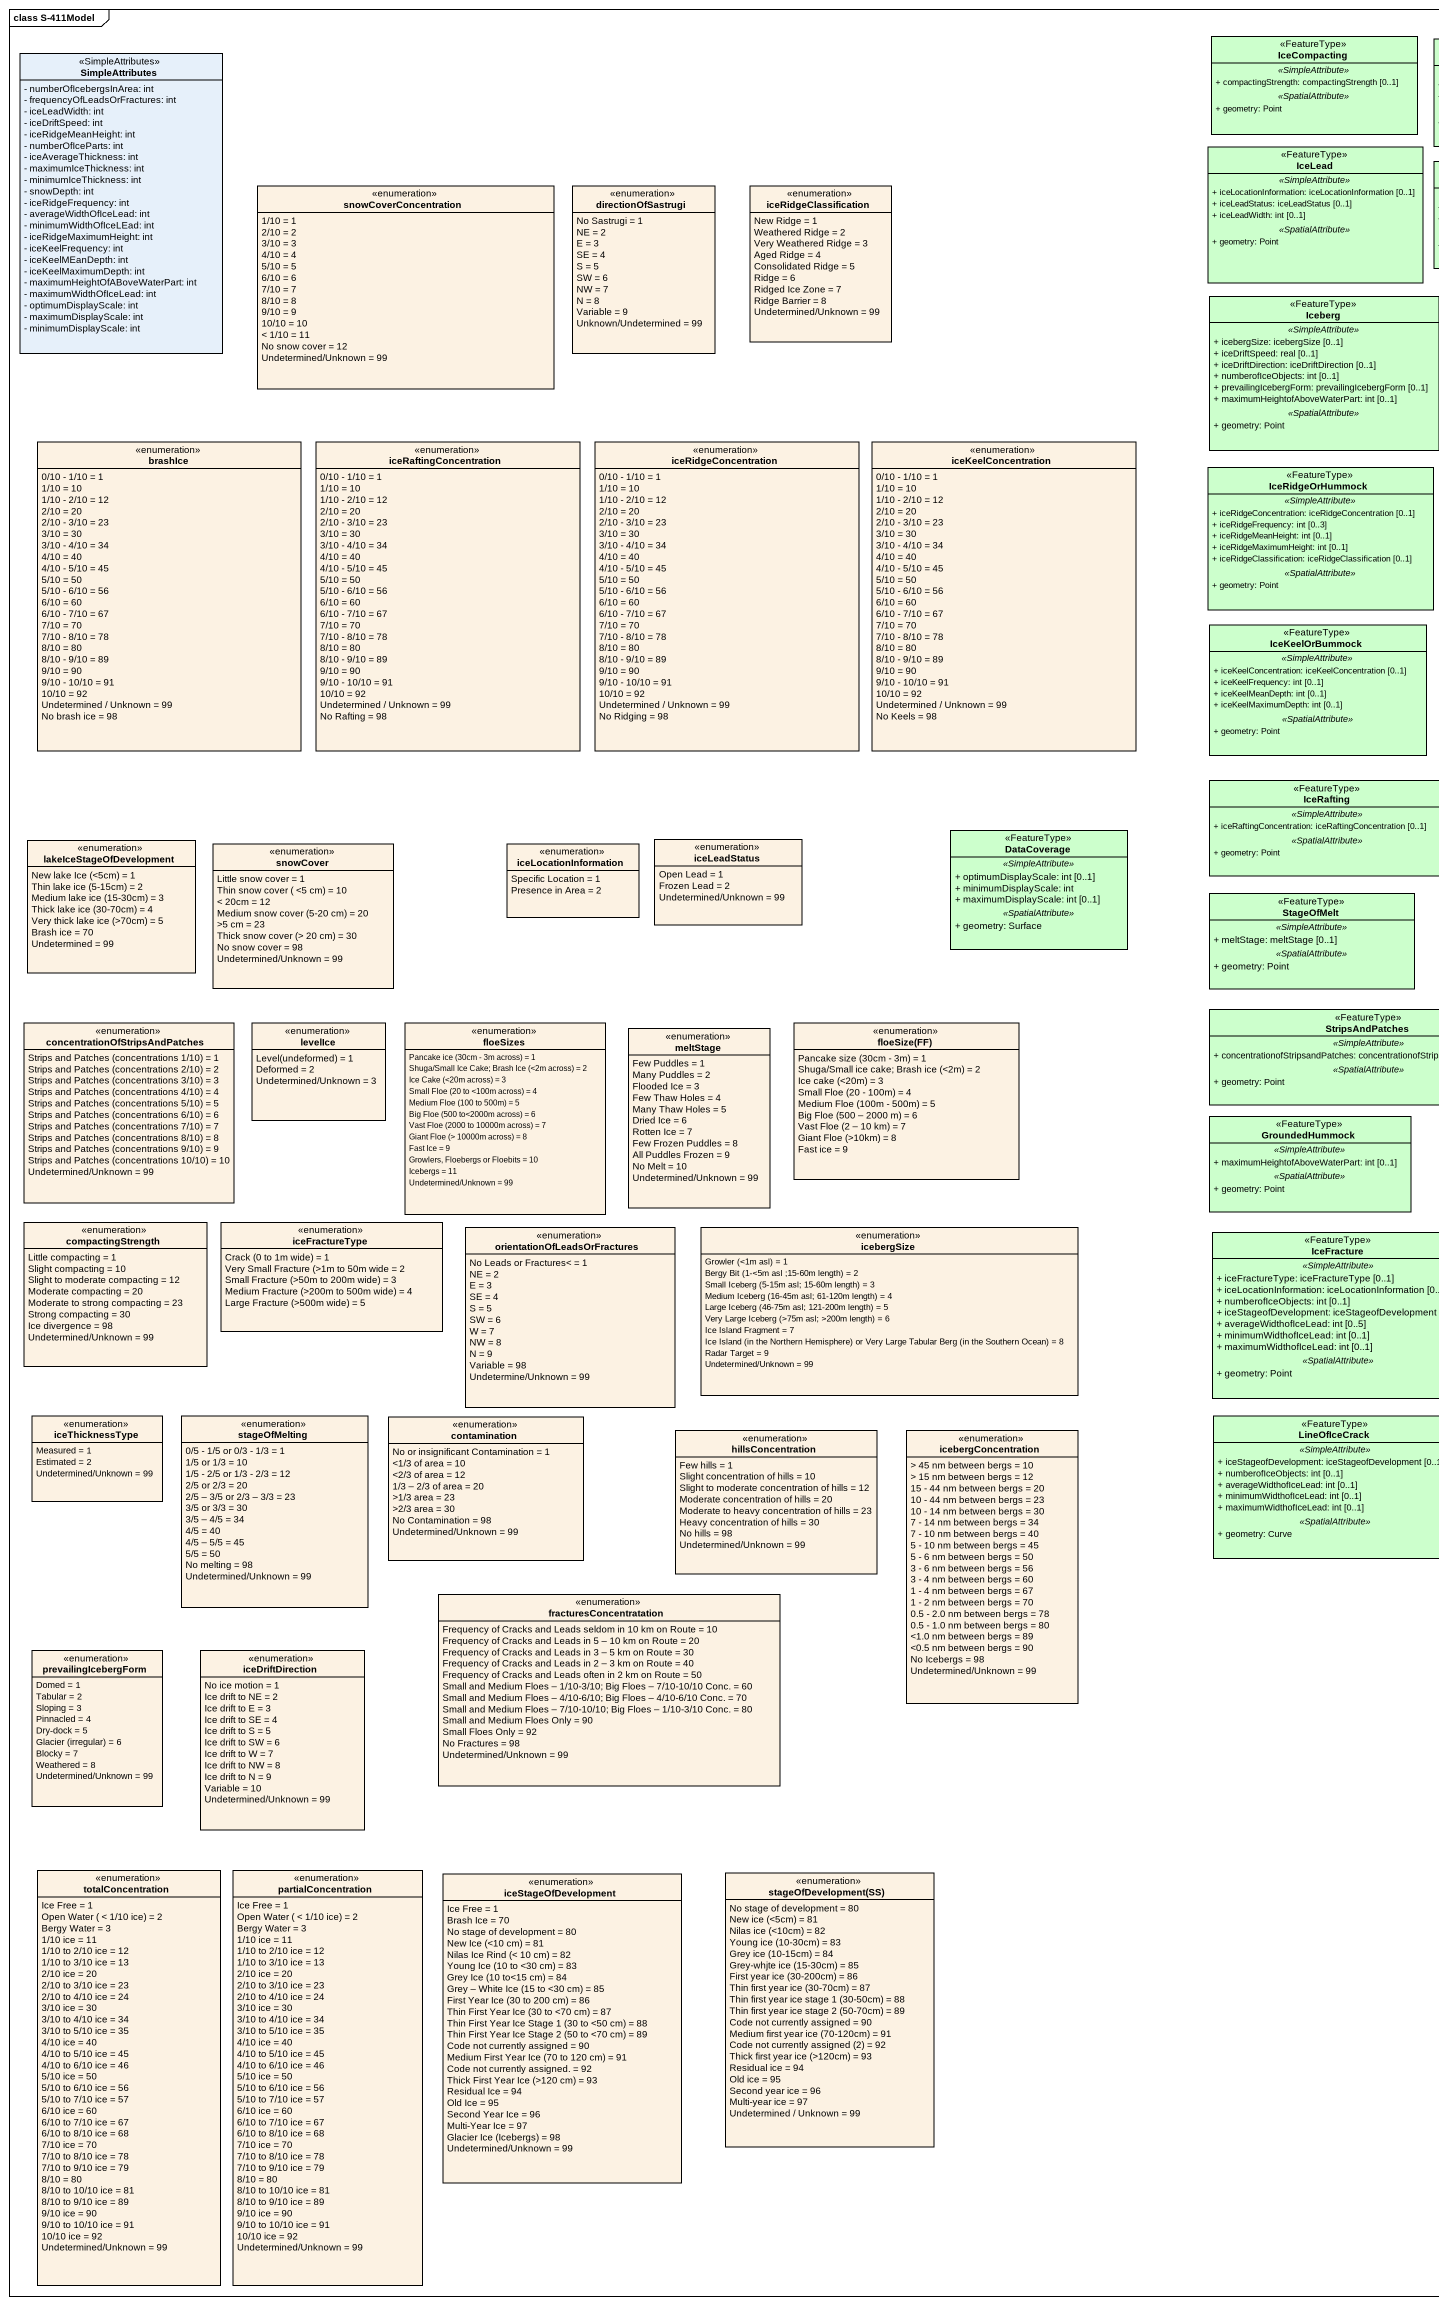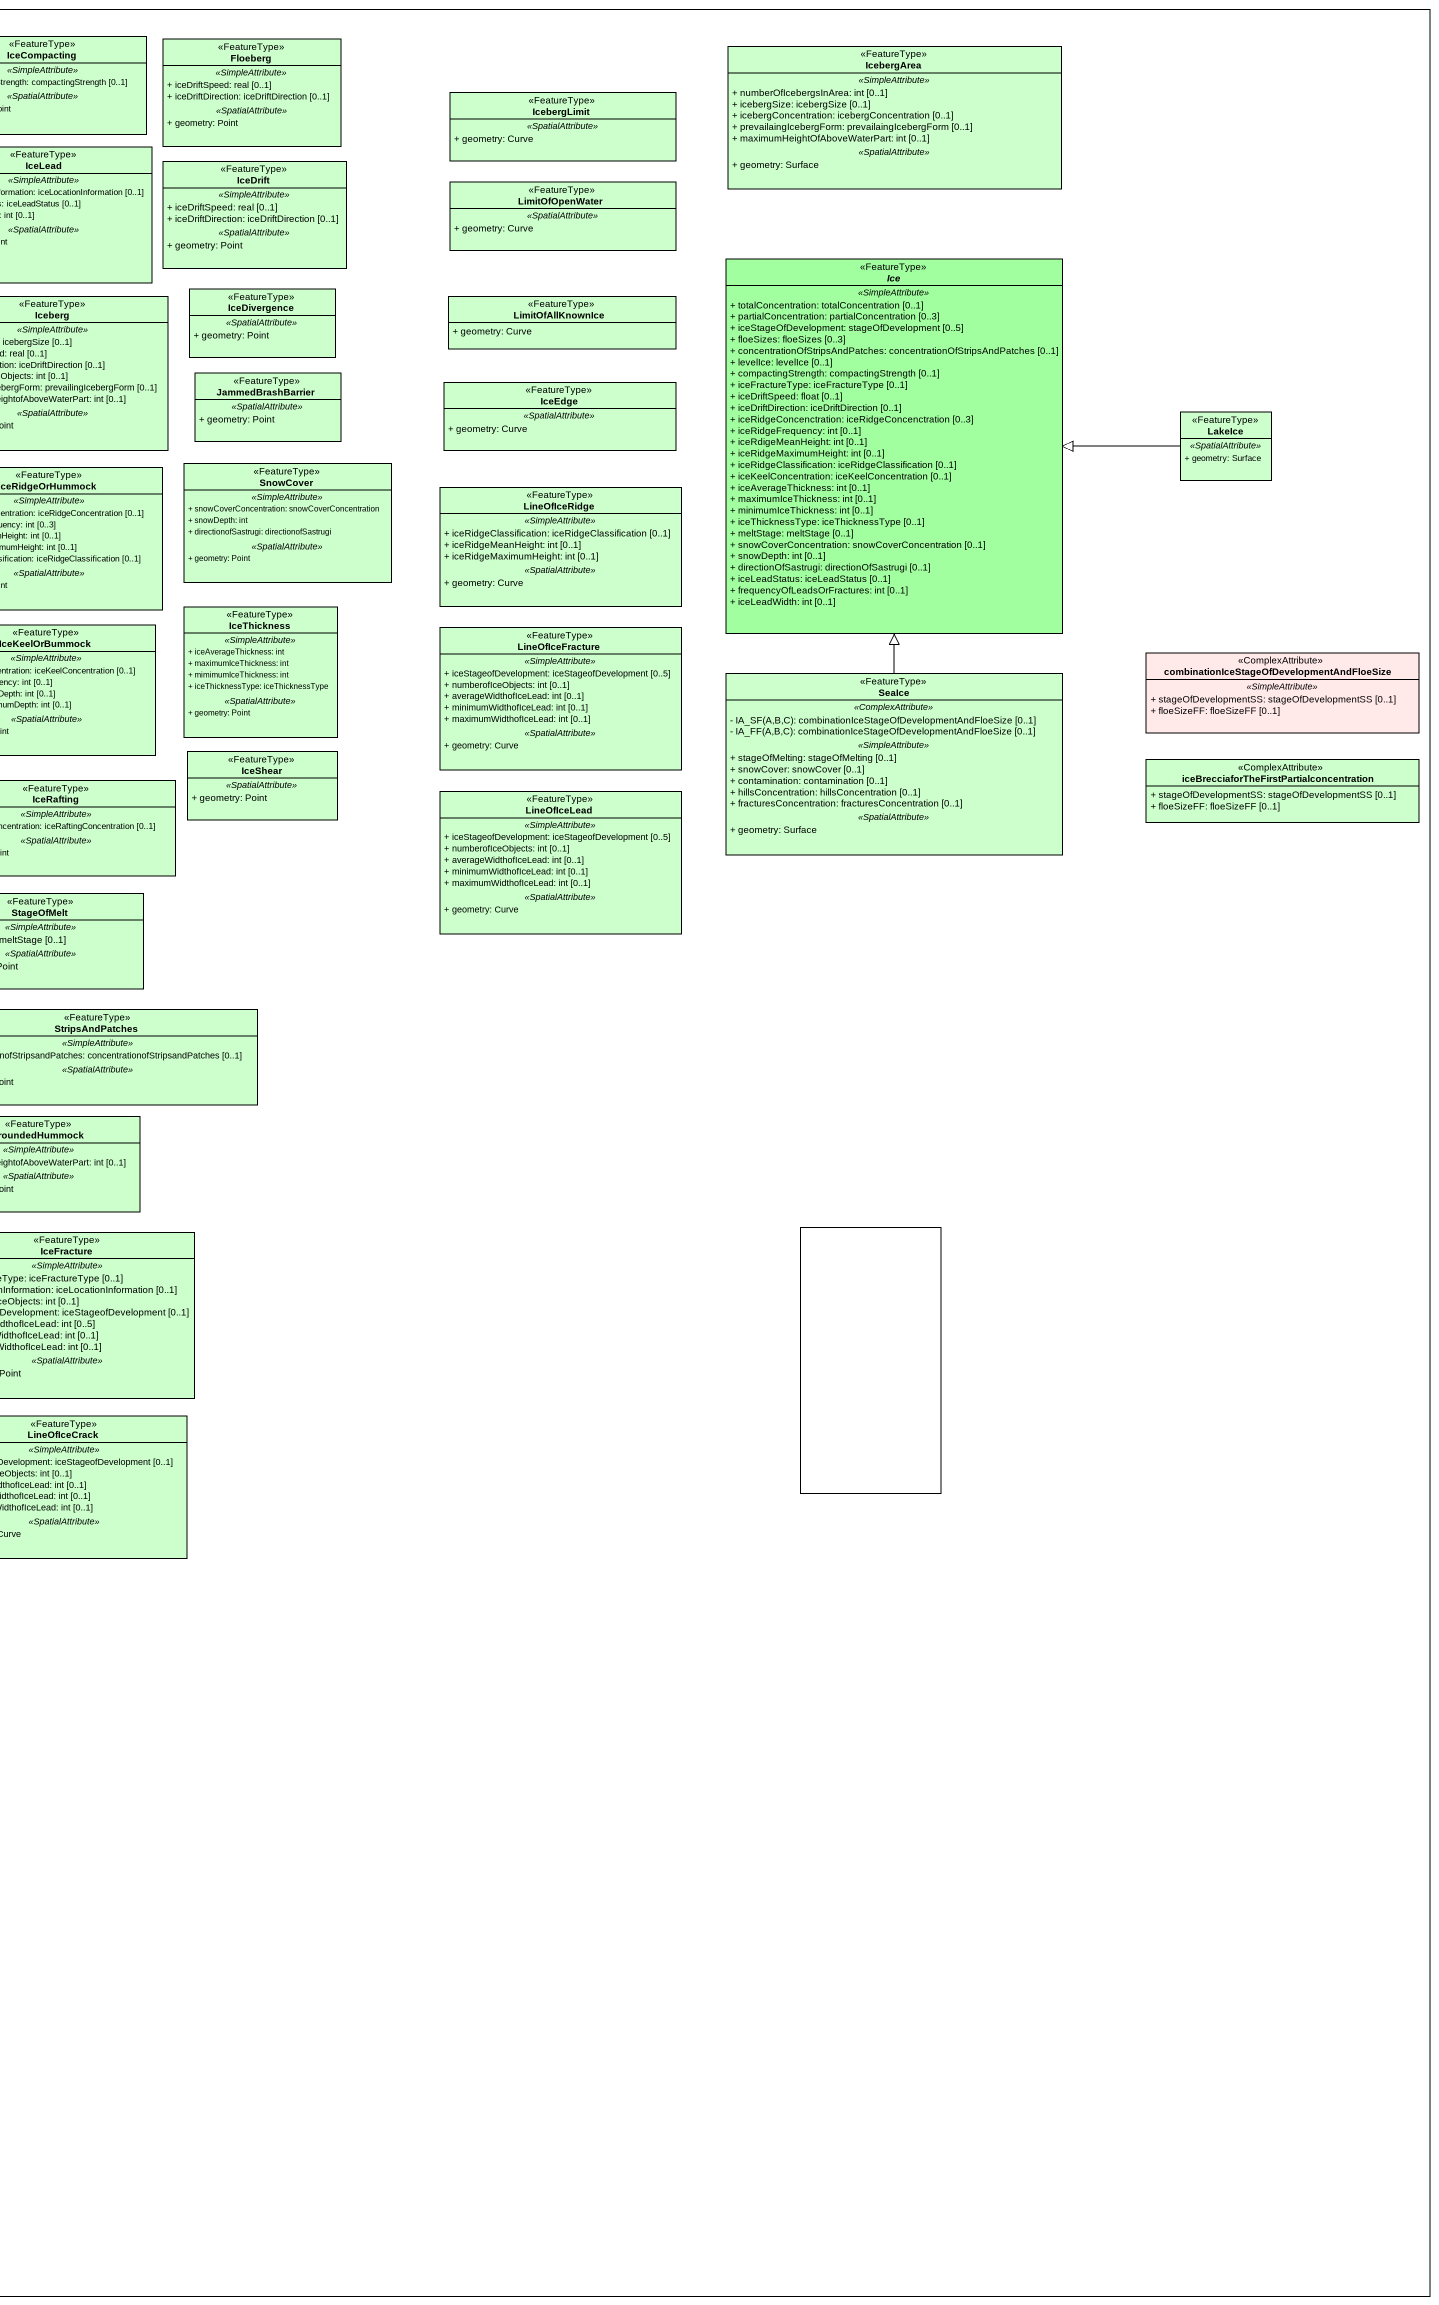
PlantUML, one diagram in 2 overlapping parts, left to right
@startuml
mainframe class S-411Model
allowmixing
hide circle
hide empty members
skinparam classAttributeIconSize 0
class IceCompacting <<FeatureType>> #CCFFCC {
  .. <<SimpleAttribute>> ..
  + compactingStrength: compactingStrength [0..1]
  .. <<SpatialAttribute>> ..
  + geometry: Point
}
class Floeberg <<FeatureType>> #CCFFCC {
  .. <<SimpleAttribute>> ..
  + iceDriftSpeed: real [0..1]
  + iceDriftDirection: iceDriftDirection [0..1]
  .. <<SpatialAttribute>> ..
  + geometry: Point
}
class SimpleAttributes <<SimpleAttributes>> {
  - numberOfIcebergsInArea: int
  - frequencyOfLeadsOrFractures: int
  - iceLeadWidth: int
  - iceDriftSpeed: int
  - iceRidgeMeanHeight: int
  - numberOfIceParts: int
  - iceAverageThickness: int
  - maximumIceThickness: int
  - minimumIceThickness: int
  - snowDepth: int
  - iceRidgeFrequency: int
  - averageWidthOfIceLead: int
  - minimumWidthOfIceLEad: int
  - iceRidgeMaximumHeight: int
  - iceKeelFrequency: int
  - iceKeelMEanDepth: int
  - iceKeelMaximumDepth: int
  - maximumHeightOfABoveWaterPart: int
  - maximumWidthOfIceLead: int
  - optimumDisplayScale: int
  - maximumDisplayScale: int
  - minimumDisplayScale: int
}
class IcebergArea <<FeatureType>> #CCFFCC {
  .. <<SimpleAttribute>> ..
  + numberOfIcebergsInArea: int [0..1]
  + icebergSize: icebergSize [0..1]
  + icebergConcentration: icebergConcentration [0..1]
  + prevailaingIcebergForm: prevailaingIcebergForm [0..1]
  + maximumHeightOfAboveWaterPart: int [0..1]
  .. <<SpatialAttribute>> ..
  + geometry: Surface
}
class IcebergLimit <<FeatureType>> #CCFFCC {
  .. <<SpatialAttribute>> ..
  + geometry: Curve
}
class IceLead <<FeatureType>> #CCFFCC {
  .. <<SimpleAttribute>> ..
  + iceLocationInformation: iceLocationInformation [0..1]
  + iceLeadStatus: iceLeadStatus [0..1]
  + iceLeadWidth: int [0..1]
  .. <<SpatialAttribute>> ..
  + geometry: Point
}
class IceDrift <<FeatureType>> #CCFFCC {
  .. <<SimpleAttribute>> ..
  + iceDriftSpeed: real [0..1]
  + iceDriftDirection: iceDriftDirection [0..1]
  .. <<SpatialAttribute>> ..
  + geometry: Point
}
enum snowCoverConcentration #FCF2E3 {
  1/10 = 1
  2/10 = 2
  3/10 = 3
  4/10 = 4
  5/10 = 5
  6/10 = 6
  7/10 = 7
  8/10 = 8
  9/10 = 9
  10/10 = 10
  < 1/10 = 11
  No snow cover = 12
  Undetermined/Unknown = 99
}
enum directionOfSastrugi #FCF2E3 {
  No Sastrugi = 1
  NE = 2
  E = 3
  SE = 4
  S = 5
  SW = 6
  NW = 7
  N = 8
  Variable = 9
  Unknown/Undetermined = 99
}
enum iceRidgeClassification #FCF2E3 {
  New Ridge = 1
  Weathered Ridge = 2
  Very Weathered Ridge = 3
  Aged Ridge = 4
  Consolidated Ridge = 5
  Ridge = 6
  Ridged Ice Zone = 7
  Ridge Barrier = 8
  Undetermined/Unknown = 99
}
class LimitOfOpenWater <<FeatureType>> #CCFFCC {
  .. <<SpatialAttribute>> ..
  + geometry: Curve
}
class IceDivergence <<FeatureType>> #CCFFCC {
  .. <<SpatialAttribute>> ..
  + geometry: Point
}
abstract class Ice <<FeatureType>> #A1FFA0 {
  .. <<SimpleAttribute>> ..
  + totalConcentration: totalConcentration [0..1]
  + partialConcentration: partialConcentration [0..3]
  + iceStageOfDevelopment: stageOfDevelopment [0..5]
  + floeSizes: floeSizes [0..3]
  + concentrationOfStripsAndPatches: concentrationOfStripsAndPatches [0..1]
  + levelIce: levelIce [0..1]
  + compactingStrength: compactingStrength [0..1]
  + iceFractureType: iceFractureType [0..1]
  + iceDriftSpeed: float [0..1]
  + iceDriftDirection: iceDriftDirection [0..1]
  + iceRidgeConcenctration: iceRidgeConcenctration [0..3]
  + iceRidgeFrequency: int [0..1]
  + iceRdigeMeanHeight: int [0..1]
  + iceRidgeMaximumHeight: int [0..1]
  + iceRidgeClassification: iceRidgeClassification [0..1]
  + iceKeelConcentration: iceKeelConcentration [0..1]
  + iceAverageThickness: int [0..1]
  + maximumIceThickness: int [0..1]
  + minimumIceThickness: int [0..1]
  + iceThicknessType: iceThicknessType [0..1]
  + meltStage: meltStage [0..1]
  + snowCoverConcentration: snowCoverConcentration [0..1]
  + snowDepth: int [0..1]
  + directionOfSastrugi: directionOfSastrugi [0..1]
  + iceLeadStatus: iceLeadStatus [0..1]
  + frequencyOfLeadsOrFractures: int [0..1]
  + iceLeadWidth: int [0..1]
}
class Iceberg <<FeatureType>> #CCFFCC {
  .. <<SimpleAttribute>> ..
  + icebergSize: icebergSize [0..1]
  + iceDriftSpeed: real [0..1]
  + iceDriftDirection: iceDriftDirection [0..1]
  + numberofIceObjects: int [0..1]
  + prevailingIcebergForm: prevailingIcebergForm [0..1]
  + maximumHeightofAboveWaterPart: int [0..1]
  .. <<SpatialAttribute>> ..
  + geometry: Point
}
class LimitOfAllKnownIce <<FeatureType>> #CCFFCC {
  + geometry: Curve
}
class JammedBrashBarrier <<FeatureType>> #CCFFCC {
  .. <<SpatialAttribute>> ..
  + geometry: Point
}
class IceEdge <<FeatureType>> #CCFFCC {
  .. <<SpatialAttribute>> ..
  + geometry: Curve
}
enum brashIce #FCF2E3 {
  0/10 - 1/10 = 1
  1/10 = 10
  1/10 - 2/10 = 12
  2/10 = 20
  2/10 - 3/10 = 23
  3/10 = 30
  3/10 - 4/10 = 34
  4/10 = 40
  4/10 - 5/10 = 45
  5/10 = 50
  5/10 - 6/10 = 56
  6/10 = 60
  6/10 - 7/10 = 67
  7/10 = 70
  7/10 - 8/10 = 78
  8/10 = 80
  8/10 - 9/10 = 89
  9/10 = 90
  9/10 - 10/10 = 91
  10/10 = 92
  Undetermined / Unknown = 99
  No brash ice = 98
}
enum iceRaftingConcentration #FCF2E3 {
  0/10 - 1/10 = 1
  1/10 = 10
  1/10 - 2/10 = 12
  2/10 = 20
  2/10 - 3/10 = 23
  3/10 = 30
  3/10 - 4/10 = 34
  4/10 = 40
  4/10 - 5/10 = 45
  5/10 = 50
  5/10 - 6/10 = 56
  6/10 = 60
  6/10 - 7/10 = 67
  7/10 = 70
  7/10 - 8/10 = 78
  8/10 = 80
  8/10 - 9/10 = 89
  9/10 = 90
  9/10 - 10/10 = 91
  10/10 = 92
  Undetermined / Unknown = 99
  No Rafting = 98
}
enum iceRidgeConcentration #FCF2E3 {
  0/10 - 1/10 = 1
  1/10 = 10
  1/10 - 2/10 = 12
  2/10 = 20
  2/10 - 3/10 = 23
  3/10 = 30
  3/10 - 4/10 = 34
  4/10 = 40
  4/10 - 5/10 = 45
  5/10 = 50
  5/10 - 6/10 = 56
  6/10 = 60
  6/10 - 7/10 = 67
  7/10 = 70
  7/10 - 8/10 = 78
  8/10 = 80
  8/10 - 9/10 = 89
  9/10 = 90
  9/10 - 10/10 = 91
  10/10 = 92
  Undetermined / Unknown = 99
  No Ridging = 98
}
enum iceKeelConcentration #FCF2E3 {
  0/10 - 1/10 = 1
  1/10 = 10
  1/10 - 2/10 = 12
  2/10 = 20
  2/10 - 3/10 = 23
  3/10 = 30
  3/10 - 4/10 = 34
  4/10 = 40
  4/10 - 5/10 = 45
  5/10 = 50
  5/10 - 6/10 = 56
  6/10 = 60
  6/10 - 7/10 = 67
  7/10 = 70
  7/10 - 8/10 = 78
  8/10 = 80
  8/10 - 9/10 = 89
  9/10 = 90
  9/10 - 10/10 = 91
  10/10 = 92
  Undetermined / Unknown = 99
  No Keels = 98
}
class LakeIce <<FeatureType>> #CCFFCC {
  .. <<SpatialAttribute>> ..
  + geometry: Surface
}
class IceRidgeOrHummock <<FeatureType>> #CCFFCC {
  .. <<SimpleAttribute>> ..
  + iceRidgeConcentration: iceRidgeConcentration [0..1]
  + iceRidgeFrequency: int [0..3]
  + iceRidgeMeanHeight: int [0..1]
  + iceRidgeMaximumHeight: int [0..1]
  + iceRidgeClassification: iceRidgeClassification [0..1]
  .. <<SpatialAttribute>> ..
  + geometry: Point
}
class SnowCover <<FeatureType>> #CCFFCC {
  .. <<SimpleAttribute>> ..
  + snowCoverConcentration: snowCoverConcentration
  + snowDepth: int
  + directionofSastrugi: directionofSastrugi
  .. <<SpatialAttribute>> ..
  + geometry: Point
}
class LineOfIceRidge <<FeatureType>> #CCFFCC {
  .. <<SimpleAttribute>> ..
  + iceRidgeClassification: iceRidgeClassification [0..1]
  + iceRidgeMeanHeight: int [0..1]
  + iceRidgeMaximumHeight: int [0..1]
  .. <<SpatialAttribute>> ..
  + geometry: Curve
}
class IceThickness <<FeatureType>> #CCFFCC {
  .. <<SimpleAttribute>> ..
  + iceAverageThickness: int
  + maximumIceThickness: int
  + mimimumIceThickness: int
  + iceThicknessType: iceThicknessType
  .. <<SpatialAttribute>> ..
  + geometry: Point
}
class IceKeelOrBummock <<FeatureType>> #CCFFCC {
  .. <<SimpleAttribute>> ..
  + iceKeelConcentration: iceKeelConcentration [0..1]
  + iceKeelFrequency: int [0..1]
  + iceKeelMeanDepth: int [0..1]
  + iceKeelMaximumDepth: int [0..1]
  .. <<SpatialAttribute>> ..
  + geometry: Point
}
class LineOfIceFracture <<FeatureType>> #CCFFCC {
  .. <<SimpleAttribute>> ..
  + iceStageofDevelopment: iceStageofDevelopment [0..5]
  + numberofIceObjects: int [0..1]
  + averageWidthofIceLead: int [0..1]
  + minimumWidthofIceLead: int [0..1]
  + maximumWidthofIceLead: int [0..1]
  .. <<SpatialAttribute>> ..
  + geometry: Curve
}
class "combinationIceStageOfDevelopmentAndFloeSize" as combinationIceStageOfDevelop <<ComplexAttribute>> #FFE9E9 {
  .. <<SimpleAttribute>> ..
  + stageOfDevelopmentSS: stageOfDevelopmentSS [0..1]
  + floeSizeFF: floeSizeFF [0..1]
}
class SeaIce <<FeatureType>> #CCFFCC {
  .. <<ComplexAttribute>> ..
  {field} - IA_SF(A,B,C): combinationIceStageOfDevelopmentAndFloeSize [0..1]
  {field} - IA_FF(A,B,C): combinationIceStageOfDevelopmentAndFloeSize [0..1]
  .. <<SimpleAttribute>> ..
  + stageOfMelting: stageOfMelting [0..1]
  + snowCover: snowCover [0..1]
  + contamination: contamination [0..1]
  + hillsConcentration: hillsConcentration [0..1]
  + fracturesConcentration: fracturesConcentration [0..1]
  .. <<SpatialAttribute>> ..
  + geometry: Surface
}
class IceShear <<FeatureType>> #CCFFCC {
  .. <<SpatialAttribute>> ..
  + geometry: Point
}
class "iceBrecciaforTheFirstPartialconcentration" as iceBrecciaforTheFirstPartial <<ComplexAttribute>> #CCFFCC {
  + stageOfDevelopmentSS: stageOfDevelopmentSS [0..1]
  + floeSizeFF: floeSizeFF [0..1]
}
class IceRafting <<FeatureType>> #CCFFCC {
  .. <<SimpleAttribute>> ..
  + iceRaftingConcentration: iceRaftingConcentration [0..1]
  .. <<SpatialAttribute>> ..
  + geometry: Point
}
class LineOfIceLead <<FeatureType>> #CCFFCC {
  .. <<SimpleAttribute>> ..
  + iceStageofDevelopment: iceStageofDevelopment [0..5]
  + numberofIceObjects: int [0..1]
  + averageWidthofIceLead: int [0..1]
  + minimumWidthofIceLead: int [0..1]
  + maximumWidthofIceLead: int [0..1]
  .. <<SpatialAttribute>> ..
  + geometry: Curve
}
enum lakeIceStageOfDevelopment #FCF2E3 {
  {field} New lake Ice (<5cm) = 1
  {field} Thin lake ice (5-15cm) = 2
  {field} Medium lake ice (15-30cm) = 3
  {field} Thick lake ice (30-70cm) = 4
  {field} Very thick lake ice (>70cm) = 5
  Brash ice = 70
  Undetermined = 99
}
enum snowCover #FCF2E3 {
  Little snow cover = 1
  {field} Thin snow cover ( <5 cm) = 10
  < 20cm = 12
  {field} Medium snow cover (5-20 cm) = 20
  >5 cm = 23
  {field} Thick snow cover (> 20 cm) = 30
  No snow cover = 98
  Undetermined/Unknown = 99
}
enum iceLocationInformation #FCF2E3 {
  Specific Location = 1
  Presence in Area = 2
}
enum iceLeadStatus #FCF2E3 {
  Open Lead = 1
  Frozen Lead = 2
  Undetermined/Unknown = 99
}
class DataCoverage <<FeatureType>> #CCFFCC {
  .. <<SimpleAttribute>> ..
  + optimumDisplayScale: int [0..1]
  + minimumDisplayScale: int
  + maximumDisplayScale: int [0..1]
  .. <<SpatialAttribute>> ..
  + geometry: Surface
}
class StageOfMelt <<FeatureType>> #CCFFCC {
  .. <<SimpleAttribute>> ..
  + meltStage: meltStage [0..1]
  .. <<SpatialAttribute>> ..
  + geometry: Point
}
class StripsAndPatches <<FeatureType>> #CCFFCC {
  .. <<SimpleAttribute>> ..
  + concentrationofStripsandPatches: concentrationofStripsandPatches [0..1]
  .. <<SpatialAttribute>> ..
  + geometry: Point
}
enum "concentrationOfStripsAndPatches" as concentrationOfStripsAndPatc #FCF2E3 {
  {field} Strips and Patches (concentrations 1/10) = 1
  {field} Strips and Patches (concentrations 2/10) = 2
  {field} Strips and Patches (concentrations 3/10) = 3
  {field} Strips and Patches (concentrations 4/10) = 4
  {field} Strips and Patches (concentrations 5/10) = 5
  {field} Strips and Patches (concentrations 6/10) = 6
  {field} Strips and Patches (concentrations 7/10) = 7
  {field} Strips and Patches (concentrations 8/10) = 8
  {field} Strips and Patches (concentrations 9/10) = 9
  {field} Strips and Patches (concentrations 10/10) = 10
  Undetermined/Unknown = 99
}
enum levelIce #FCF2E3 {
  {field} Level(undeformed) = 1
  Deformed = 2
  Undetermined/Unknown = 3
}
enum floeSizes #FCF2E3 {
  {field} Pancake ice (30cm - 3m across) = 1
  {field} Shuga/Small Ice Cake; Brash Ice (<2m across) = 2
  {field} Ice Cake (<20m across) = 3
  {field} Small Floe (20 to <100m across) = 4
  {field} Medium Floe (100 to 500m) = 5
  {field} Big Floe (500 to<2000m across) = 6
  {field} Vast Floe (2000 to 10000m across) = 7
  {field} Giant Floe (> 10000m across) = 8
  Fast Ice = 9
  Growlers, Floebergs or Floebits = 10
  Icebergs = 11
  Undetermined/Unknown = 99
}
enum meltStage #FCF2E3 {
  Few Puddles = 1
  Many Puddles = 2
  Flooded Ice = 3
  Few Thaw Holes = 4
  Many Thaw Holes = 5
  Dried Ice = 6
  Rotten Ice = 7
  Few Frozen Puddles = 8
  All Puddles Frozen = 9
  No Melt = 10
  Undetermined/Unknown = 99
}
enum "floeSize(FF)" as floeSize_FF #FCF2E3 {
  {field} Pancake size (30cm - 3m) = 1
  {field} Shuga/Small ice cake; Brash ice (<2m) = 2
  {field} Ice cake (<20m) = 3
  {field} Small Floe (20 - 100m) = 4
  {field} Medium Floe (100m - 500m) = 5
  {field} Big Floe (500 – 2000 m) = 6
  {field} Vast Floe (2 – 10 km) = 7
  {field} Giant Floe (>10km) = 8
  Fast ice = 9
}
class GroundedHummock <<FeatureType>> #CCFFCC {
  .. <<SimpleAttribute>> ..
  + maximumHeightofAboveWaterPart: int [0..1]
  .. <<SpatialAttribute>> ..
  + geometry: Point
}
enum compactingStrength #FCF2E3 {
  Little compacting = 1
  Slight compacting = 10
  Slight to moderate compacting = 12
  Moderate compacting = 20
  Moderate to strong compacting = 23
  Strong compacting = 30
  Ice divergence = 98
  Undetermined/Unknown = 99
}
enum iceFractureType #FCF2E3 {
  {field} Crack (0 to 1m wide) = 1
  {field} Very Small Fracture (>1m to 50m wide = 2
  {field} Small Fracture (>50m to 200m wide) = 3
  {field} Medium Fracture (>200m to 500m wide) = 4
  {field} Large Fracture (>500m wide) = 5
}
enum "orientationOfLeadsOrFractures" as orientationOfLeadsOrFracture #FCF2E3 {
  No Leads or Fractures< = 1
  NE = 2
  E = 3
  SE = 4
  S = 5
  SW = 6
  W = 7
  NW = 8
  N = 9
  Variable = 98
  Undetermine/Unknown = 99
}
enum icebergSize #FCF2E3 {
  {field} Growler (<1m asl) = 1
  {field} Bergy Bit (1-<5m asl ;15-60m length) = 2
  {field} Small Iceberg (5-15m asl; 15-60m length) = 3
  {field} Medium Iceberg (16-45m asl; 61-120m length) = 4
  {field} Large Iceberg (46-75m asl; 121-200m length) = 5
  {field} Very Large Iceberg (>75m asl; >200m length) = 6
  Ice Island Fragment = 7
  {field} Ice Island (in the Northern Hemisphere) or Very Large Tabular Berg (in the Southern Ocean) = 8
  Radar Target = 9
  Undetermined/Unknown = 99
}
class IceFracture <<FeatureType>> #CCFFCC {
  .. <<SimpleAttribute>> ..
  + iceFractureType: iceFractureType [0..1]
  + iceLocationInformation: iceLocationInformation [0..1]
  + numberofIceObjects: int [0..1]
  + iceStageofDevelopment: iceStageofDevelopment [0..1]
  + averageWidthofIceLead: int [0..5]
  + minimumWidthofIceLead: int [0..1]
  + maximumWidthofIceLead: int [0..1]
  .. <<SpatialAttribute>> ..
  + geometry: Point
}
rectangle " " as rectangle1
enum iceThicknessType #FCF2E3 {
  Measured = 1
  Estimated = 2
  Undetermined/Unknown = 99
}
enum stageOfMelting #FCF2E3 {
  0/5 - 1/5 or 0/3 - 1/3 = 1
  1/5 or 1/3 = 10
  1/5 - 2/5 or 1/3 - 2/3 = 12
  2/5 or 2/3 = 20
  2/5 – 3/5 or 2/3 – 3/3 = 23
  3/5 or 3/3 = 30
  3/5 – 4/5 = 34
  4/5 = 40
  4/5 – 5/5 = 45
  5/5 = 50
  No melting = 98
  Undetermined/Unknown = 99
}
enum contamination #FCF2E3 {
  No or insignificant Contamination = 1
  <1/3 of area = 10
  <2/3 of area = 12
  1/3 – 2/3 of area = 20
  >1/3 area = 23
  >2/3 area = 30
  No Contamination = 98
  Undetermined/Unknown = 99
}
class LineOfIceCrack <<FeatureType>> #CCFFCC {
  .. <<SimpleAttribute>> ..
  + iceStageofDevelopment: iceStageofDevelopment [0..1]
  + numberofIceObjects: int [0..1]
  + averageWidthofIceLead: int [0..1]
  + minimumWidthofIceLead: int [0..1]
  + maximumWidthofIceLead: int [0..1]
  .. <<SpatialAttribute>> ..
  + geometry: Curve
}
enum hillsConcentration #FCF2E3 {
  Few hills = 1
  Slight concentration of hills = 10
  Slight to moderate concentration of hills = 12
  Moderate concentration of hills = 20
  Moderate to heavy concentration of hills = 23
  Heavy concentration of hills = 30
  No hills = 98
  Undetermined/Unknown = 99
}
enum icebergConcentration #FCF2E3 {
  > 45 nm between bergs = 10
  > 15 nm between bergs = 12
  15 - 44 nm between bergs = 20
  10 - 44 nm between bergs = 23
  10 - 14 nm between bergs = 30
  7 - 14 nm between bergs = 34
  7 - 10 nm between bergs = 40
  5 - 10 nm between bergs = 45
  5 - 6 nm between bergs = 50
  3 - 6 nm between bergs = 56
  3 - 4 nm between bergs = 60
  1 - 4 nm between bergs = 67
  1 - 2 nm between bergs = 70
  0.5 - 2.0 nm between bergs = 78
  0.5 - 1.0 nm between bergs = 80
  <1.0 nm between bergs = 89
  <0.5 nm between bergs = 90
  No Icebergs = 98
  Undetermined/Unknown = 99
}
enum fracturesConcentratation #FCF2E3 {
  Frequency of Cracks and Leads seldom in 10 km on Route = 10
  Frequency of Cracks and Leads in 5 – 10 km on Route = 20
  Frequency of Cracks and Leads in 3 – 5 km on Route = 30
  Frequency of Cracks and Leads in 2 – 3 km on Route = 40
  Frequency of Cracks and Leads often in 2 km on Route = 50
  Small and Medium Floes – 1/10-3/10; Big Floes – 7/10-10/10 Conc. = 60
  Small and Medium Floes – 4/10-6/10; Big Floes – 4/10-6/10 Conc. = 70
  Small and Medium Floes – 7/10-10/10; Big Floes – 1/10-3/10 Conc. = 80
  Small and Medium Floes Only = 90
  Small Floes Only = 92
  No Fractures = 98
  Undetermined/Unknown = 99
}
enum prevailingIcebergForm #FCF2E3 {
  Domed = 1
  Tabular = 2
  Sloping = 3
  Pinnacled = 4
  Dry-dock = 5
  {field} Glacier (irregular) = 6
  Blocky = 7
  Weathered = 8
  Undetermined/Unknown = 99
}
enum iceDriftDirection #FCF2E3 {
  No ice motion = 1
  Ice drift to NE = 2
  Ice drift to E = 3
  Ice drift to SE = 4
  Ice drift to S = 5
  Ice drift to SW = 6
  Ice drift to W = 7
  Ice drift to NW = 8
  Ice drift to N = 9
  Variable = 10
  Undetermined/Unknown = 99
}
enum totalConcentration #FCF2E3 {
  Ice Free = 1
  {field} Open Water ( < 1/10 ice) = 2
  Bergy Water = 3
  1/10 ice = 11
  1/10 to 2/10 ice = 12
  1/10 to 3/10 ice = 13
  2/10 ice = 20
  2/10 to 3/10 ice = 23
  2/10 to 4/10 ice = 24
  3/10 ice = 30
  3/10 to 4/10 ice = 34
  3/10 to 5/10 ice = 35
  4/10 ice = 40
  4/10 to 5/10 ice = 45
  4/10 to 6/10 ice = 46
  5/10 ice = 50
  5/10 to 6/10 ice = 56
  5/10 to 7/10 ice = 57
  6/10 ice = 60
  6/10 to 7/10 ice = 67
  6/10 to 8/10 ice = 68
  7/10 ice = 70
  7/10 to 8/10 ice = 78
  7/10 to 9/10 ice = 79
  8/10 = 80
  8/10 to 10/10 ice = 81
  8/10 to 9/10 ice = 89
  9/10 ice = 90
  9/10 to 10/10 ice = 91
  10/10 ice = 92
  Undetermined/Unknown = 99
}
enum partialConcentration #FCF2E3 {
  Ice Free = 1
  {field} Open Water ( < 1/10 ice) = 2
  Bergy Water = 3
  1/10 ice = 11
  1/10 to 2/10 ice = 12
  1/10 to 3/10 ice = 13
  2/10 ice = 20
  2/10 to 3/10 ice = 23
  2/10 to 4/10 ice = 24
  3/10 ice = 30
  3/10 to 4/10 ice = 34
  3/10 to 5/10 ice = 35
  4/10 ice = 40
  4/10 to 5/10 ice = 45
  4/10 to 6/10 ice = 46
  5/10 ice = 50
  5/10 to 6/10 ice = 56
  5/10 to 7/10 ice = 57
  6/10 ice = 60
  6/10 to 7/10 ice = 67
  6/10 to 8/10 ice = 68
  7/10 ice = 70
  7/10 to 8/10 ice = 78
  7/10 to 9/10 ice = 79
  8/10 = 80
  8/10 to 10/10 ice = 81
  8/10 to 9/10 ice = 89
  9/10 ice = 90
  9/10 to 10/10 ice = 91
  10/10 ice = 92
  Undetermined/Unknown = 99
}
enum iceStageOfDevelopment #FCF2E3 {
  Ice Free = 1
  Brash Ice = 70
  No stage of development = 80
  {field} New Ice (<10 cm) = 81
  {field} Nilas Ice Rind (< 10 cm) = 82
  {field} Young Ice (10 to <30 cm) = 83
  {field} Grey Ice (10 to<15 cm) = 84
  {field} Grey – White Ice (15 to <30 cm) = 85
  {field} First Year Ice (30 to 200 cm) = 86
  {field} Thin First Year Ice (30 to <70 cm) = 87
  {field} Thin First Year Ice Stage 1 (30 to <50 cm) = 88
  {field} Thin First Year Ice Stage 2 (50 to <70 cm) = 89
  Code not currently assigned = 90
  {field} Medium First Year Ice (70 to 120 cm) = 91
  Code not currently assigned. = 92
  {field} Thick First Year Ice (>120 cm) = 93
  Residual Ice = 94
  Old Ice = 95
  Second Year Ice = 96
  Multi-Year Ice = 97
  {field} Glacier Ice (Icebergs) = 98
  Undetermined/Unknown = 99
}
enum "stageOfDevelopment(SS)" as stageOfDevelopment_SS #FCF2E3 {
  No stage of development = 80
  {field} New ice (<5cm) = 81
  {field} Nilas ice (<10cm) = 82
  {field} Young ice (10-30cm) = 83
  {field} Grey ice (10-15cm) = 84
  {field} Grey-whjte ice (15-30cm) = 85
  {field} First year ice (30-200cm) = 86
  {field} Thin first year ice (30-70cm) = 87
  {field} Thin first year ice stage 1 (30-50cm) = 88
  {field} Thin first year ice stage 2 (50-70cm) = 89
  Code not currently assigned = 90
  {field} Medium first year ice (70-120cm) = 91
  {field} Code not currently assigned (2) = 92
  {field} Thick first year ice (>120cm) = 93
  Residual ice = 94
  Old ice = 95
  Second year ice = 96
  Multi-year ice = 97
  Undetermined / Unknown = 99
}
LakeIce -left-|> Ice
SeaIce -up-|> Ice
@enduml
